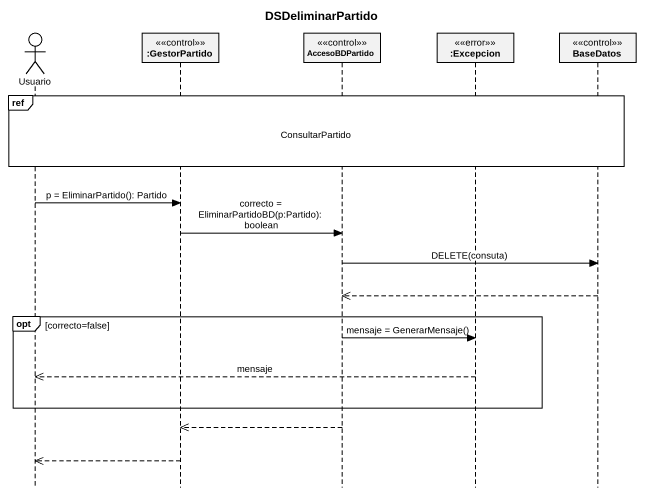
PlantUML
@startuml
title DSDeliminarPartido
hide footbox
actor Usuario
participant ":GestorPartido" as GestorPartido <<control>>
participant AccesoBDPartido <<control>>
participant ":Excepcion" as Excepcion <<error>>
participant BaseDatos <<control>>

ref over Usuario, GestorPartido, AccesoBDPartido, Excepcion, BaseDatos : ConsultarPartido
Usuario -> GestorPartido : p = EliminarPartido(): Partido
GestorPartido -> AccesoBDPartido : correcto = EliminarPartidoBD(p:Partido): boolean
AccesoBDPartido -> BaseDatos : DELETE(consuta)
BaseDatos -->> AccesoBDPartido
opt correcto=false
  AccesoBDPartido -> Excepcion : mensaje = GenerarMensaje()
  Excepcion -->> Usuario : mensaje
end
AccesoBDPartido -->> GestorPartido
GestorPartido -->> Usuario
@enduml
